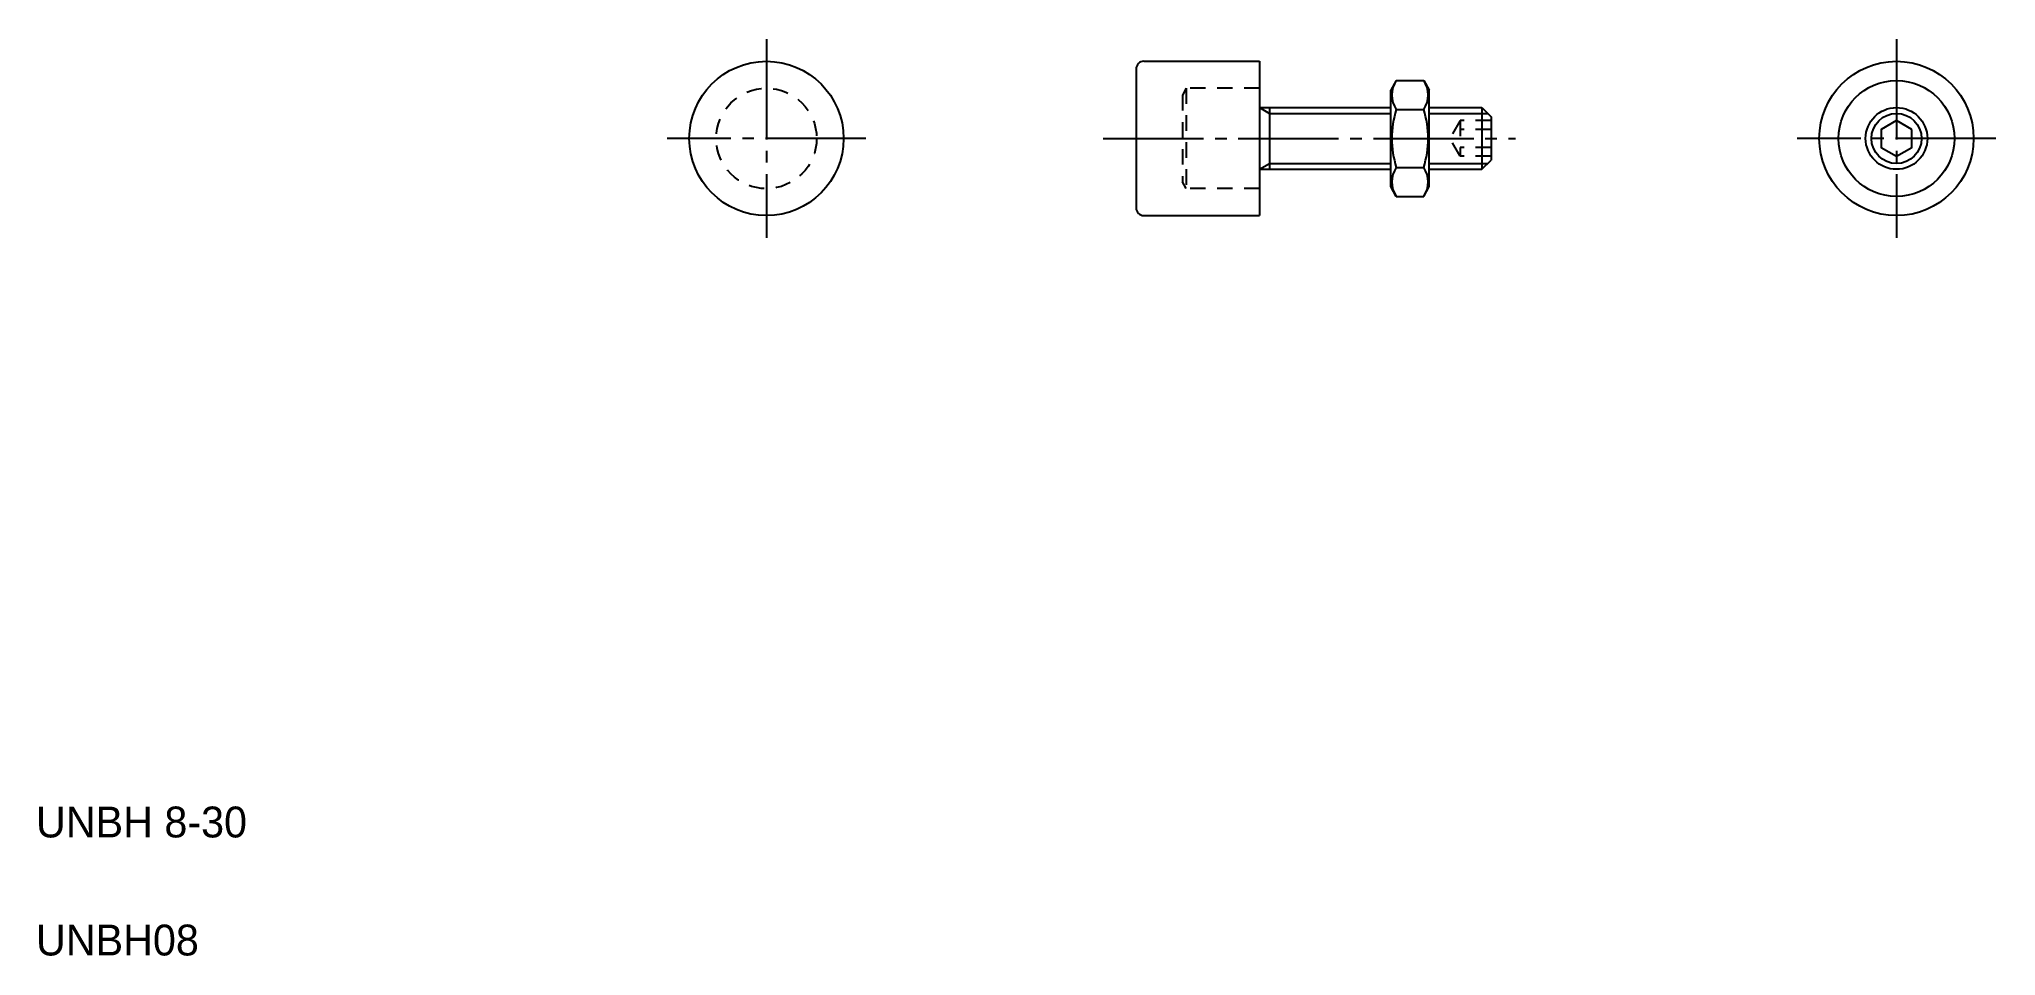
# Model space of a CAD drawing. Extents: x 17 to 270, y 7 to 126.
import ezdxf

# ---------------------------------------------------------------- set-up
doc = ezdxf.new("R2010")
doc.units = 0
doc.linetypes.add('CENTER', pattern=[17.5, 13, -1.5, 1.5, -1.5])
doc.linetypes.add('DASHED', pattern=[3.5, 2, -1.5])
doc.layers.get('0').update_dxf_attribs({"linetype": 'CONTINUOUS'})
doc.layers.add('CENTER', color=1, linetype='CENTER')

msp = doc.modelspace()

# ---------------------------------------------------------------- linework, layer by layer
at = {"color": 7, "linetype": 'CONTINUOUS'}
for p, q in [((158.71, 121.99), (158.71, 103.99)), ((159.71, 122.99), (174.71, 122.99)), ((174.71, 122.99), (174.71, 102.99)), ((192.43, 120.5), (191.71, 119.24)), ((191.71, 106.74), (191.71, 119.24)), ((192.43, 120.5), (195.98, 120.5)), ((195.98, 120.5), (196.71, 119.24)), ((196.71, 106.74), (196.71, 119.24)), ((174.71, 116.99), (191.71, 116.99)), ((176.01, 116.99), (176.01, 108.99)), ((192.43, 116.74), (195.98, 116.74)), ((196.71, 116.99), (203.51, 116.99)), ((203.51, 116.99), (203.51, 108.99)), ((203.51, 116.99), (204.71, 115.79)), ((204.71, 115.79), (204.71, 110.19)), ((192.43, 109.24), (195.98, 109.24)), ((203.51, 108.99), (204.71, 110.19)), ((174.71, 108.99), (191.71, 108.99)), ((192.43, 105.48), (191.71, 106.74)), ((195.98, 105.48), (196.71, 106.74)), ((196.71, 108.99), (203.51, 108.99)), ((192.43, 105.48), (195.98, 105.48)), ((159.71, 102.99), (174.71, 102.99))]:
    msp.add_line(p, q, dxfattribs=at)
at = {"color": 3, "linetype": 'DASHED'}
for p, q in [((165.21, 119.49), (164.71, 118.62)), ((174.71, 119.49), (165.21, 119.49)), ((165.21, 119.49), (165.21, 106.49)), ((164.71, 118.62), (164.71, 107.36)), ((200.71, 115.3), (199.37, 112.99)), ((200.71, 115.3), (200.71, 110.68)), ((204.71, 115.3), (200.71, 115.3)), ((204.71, 114.14), (200.71, 114.14)), ((200.71, 110.68), (199.37, 112.99)), ((204.71, 111.83), (200.71, 111.83)), ((204.71, 110.68), (200.71, 110.68)), ((165.21, 106.49), (164.71, 107.36)), ((174.71, 106.49), (165.21, 106.49))]:
    msp.add_line(p, q, dxfattribs=at)
at = {"color": 3, "linetype": 'CONTINUOUS'}
for p, q in [((174.71, 116.99), (176.01, 116.24)), ((176.01, 116.24), (191.71, 116.24)), ((196.71, 116.24), (204.26, 116.24)), ((174.71, 108.99), (176.01, 109.74)), ((176.01, 109.74), (191.71, 109.74)), ((196.71, 109.74), (204.26, 109.74))]:
    msp.add_line(p, q, dxfattribs=at)
for p, q in [((178.33, 116.99), (178.33, 116.99)), ((181.96, 116.99), (181.96, 116.99))]:
    msp.add_line(p, q)
at = {"color": 7, "linetype": 'CONTINUOUS'}
msp.add_lwpolyline([(259.25, 114.14), (257.25, 115.3), (255.25, 114.14), (255.25, 111.83), (257.25, 110.68), (259.25, 111.83)], close=True, dxfattribs=at)
for centre, radius in [((110.81, 112.99), 10), ((257.25, 112.99), 10), ((257.25, 112.99), 7.51), ((257.25, 112.99), 4)]:
    msp.add_circle(centre, radius, dxfattribs=at)
at = {"color": 3, "linetype": 'DASHED'}
msp.add_circle((110.81, 112.99), 6.5, dxfattribs=at)
at = {"color": 3, "linetype": 'CONTINUOUS'}
msp.add_circle((257.25, 112.99), 3.25, dxfattribs=at)
at = {"color": 7, "linetype": 'CONTINUOUS'}
for centre, radius, start, end in [((159.71, 121.99), 1, 90, 180), ((195.17, 118.62), 3.32, 145.6111, 214.3889), ((193.24, 118.62), 3.32, 325.6111, 34.3889), ((204.27, 112.99), 12.42, 162.4111, 197.5889), ((184.14, 112.99), 12.42, 342.4111, 17.5889), ((195.17, 107.36), 3.32, 145.6111, 214.3889), ((193.24, 107.36), 3.32, 325.6111, 34.3889), ((159.71, 103.99), 1, 180, 270)]:
    msp.add_arc(centre, radius, start, end, dxfattribs=at)
at = {"layer": 'CENTER', "color": 1, "linetype": 'CENTER'}
for p, q in [((110.81, 125.87), (110.81, 100.11)), ((257.25, 125.87), (257.25, 100.11)), ((123.69, 112.99), (97.93, 112.99)), ((154.46, 112.99), (207.88, 112.99)), ((270.13, 112.99), (244.37, 112.99))]:
    msp.add_line(p, q, dxfattribs=at)

# ---------------------------------------------------------------- texts
for s, p in [('UNBH 8-30', (16.15, 22.38)), ('UNBH08', (16.15, 7.08))]:
    msp.add_text(s, height=4).set_placement(p)

doc.saveas('drawing.dxf')
